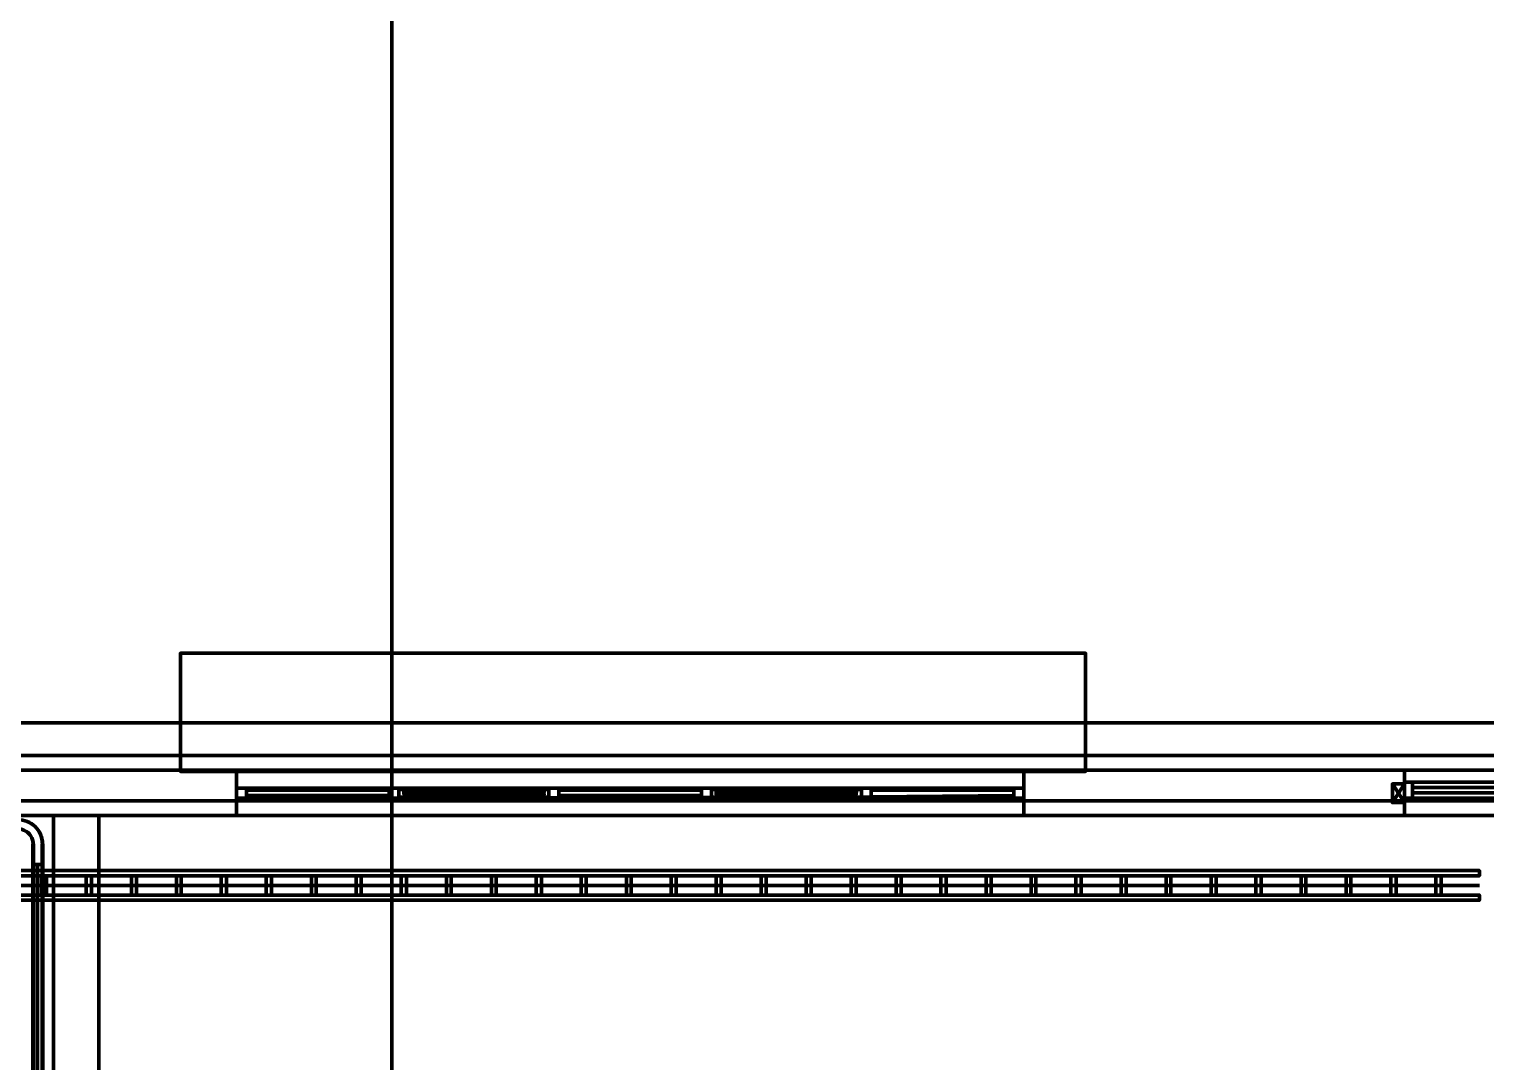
# Model space of a CAD drawing. Extents: x 0 to 1153, y 0 to 816.
# Drawn here: x 386.17 to 434.04, y 623.51 to 657.45 of the extents above; entities that cross this region are included whole.
import ezdxf

# ---------------------------------------------------------------- set-up
doc = ezdxf.new("R2010")
doc.units = 0
doc.header["$MEASUREMENT"] = 0
doc.layers.add('Arch', color=7, linetype='Continuous')
doc.layers.add('Hatch', color=7, linetype='Continuous')

msp = doc.modelspace()

# ---------------------------------------------------------------- linework, layer by layer
at = {"layer": 'Arch', "color": 11, "linetype": 'Continuous', "lineweight": 211}
for p, q in [((398.092, 361.77), (398.092, 717.391)), ((917.988, 634.651), (110.871, 634.651)), ((441.071, 633.095), (431.366, 633.095)), ((431.631, 632.174), (431.631, 632.703)), ((431.631, 632.523), (440.806, 632.523)), ((430.974, 632.026), (431.366, 632.026)), ((440.806, 632.354), (431.631, 632.354))]:
    msp.add_line(p, q, dxfattribs=at)
for points in [[(391.139, 636.937), (420.889, 636.937), (420.889, 633.053), (391.139, 633.053), (420.889, 633.053), (420.889, 636.937), (391.139, 636.937), (391.139, 633.053)], [(233.669, 633.095), (461.116, 633.095), (233.669, 633.095), (232.177, 633.095)], [(392.98, 631.603), (392.98, 633.095), (418.857, 633.095), (392.98, 633.095), (392.98, 631.603), (418.857, 631.603)], [(441.071, 631.603), (441.071, 633.095), (441.071, 631.603), (431.366, 631.603), (431.366, 633.095), (431.366, 631.603), (431.366, 633.095), (441.071, 633.095), (441.071, 631.603), (431.366, 631.603)], [(392.98, 632.502), (418.857, 632.502), (392.98, 632.502), (392.98, 632.174), (418.857, 632.174), (418.857, 632.502), (418.857, 632.174), (392.98, 632.174)], [(413.84, 632.502), (413.523, 632.502), (413.523, 632.502), (413.523, 632.174), (413.84, 632.174), (413.84, 632.174), (413.84, 632.502), (413.84, 632.502), (413.84, 632.174), (413.523, 632.174), (413.523, 632.46), (413.523, 632.206), (408.591, 632.206), (408.591, 632.46), (413.523, 632.46), (413.523, 632.206), (408.591, 632.206), (408.591, 632.46), (413.523, 632.502), (413.84, 632.492), (413.84, 632.217), (413.84, 632.439), (418.529, 632.439), (418.529, 632.502), (393.308, 632.502), (393.308, 632.217), (393.308, 632.439), (397.997, 632.439), (397.997, 632.492), (397.997, 632.217), (397.997, 632.439), (397.997, 632.492), (397.997, 632.217), (397.997, 632.439), (393.308, 632.439), (393.308, 632.492), (393.308, 632.217), (393.308, 632.439), (393.308, 632.492), (393.308, 632.217), (393.308, 632.439), (397.997, 632.439), (397.997, 632.492), (397.997, 632.217), (397.997, 632.439), (397.997, 632.492), (397.997, 632.217), (397.997, 632.439), (393.308, 632.439), (393.308, 632.492), (393.308, 632.217), (393.308, 632.439), (393.308, 632.492), (393.308, 632.217), (393.308, 632.439), (397.997, 632.439), (397.997, 632.492), (397.997, 632.217), (397.997, 632.439), (397.997, 632.492), (397.997, 632.217), (397.997, 632.439), (393.308, 632.439), (393.308, 632.492), (393.308, 632.217), (393.308, 632.439), (393.308, 632.492), (393.308, 632.217), (393.308, 632.439), (397.997, 632.439), (397.997, 632.492), (397.997, 632.217), (397.997, 632.439), (397.997, 632.492), (397.997, 632.217), (397.997, 632.439), (393.308, 632.439), (393.308, 632.492), (393.308, 632.217), (393.308, 632.439), (393.308, 632.492), (393.308, 632.217), (393.308, 632.439), (397.997, 632.439), (397.997, 632.492), (397.997, 632.217), (397.997, 632.439), (397.997, 632.492), (397.997, 632.217), (397.997, 632.439), (393.308, 632.439), (393.308, 632.492), (393.308, 632.217), (393.308, 632.439), (393.308, 632.492), (393.308, 632.217), (393.308, 632.439), (397.997, 632.439), (397.997, 632.492), (397.997, 632.217), (397.997, 632.439), (397.997, 632.492), (397.997, 632.217), (397.997, 632.439), (393.308, 632.439), (393.308, 632.492), (393.308, 632.217), (393.308, 632.439), (393.308, 632.492), (393.308, 632.217), (393.308, 632.439), (397.997, 632.439), (397.997, 632.492), (397.997, 632.217), (397.997, 632.439), (397.997, 632.492), (397.997, 632.217), (397.997, 632.439), (393.308, 632.439), (393.308, 632.492), (393.308, 632.217), (393.308, 632.439), (393.308, 632.492), (393.308, 632.217), (393.308, 632.439), (397.997, 632.439), (397.997, 632.492), (397.997, 632.217), (397.997, 632.439), (397.997, 632.492), (397.997, 632.217), (397.997, 632.439), (393.308, 632.439), (393.308, 632.492), (393.308, 632.217), (393.308, 632.439), (393.308, 632.492), (393.308, 632.217), (393.308, 632.439), (397.997, 632.439), (397.997, 632.492), (397.997, 632.217), (397.997, 632.439), (397.997, 632.492), (397.997, 632.217), (397.997, 632.439), (393.308, 632.439), (393.308, 632.492), (393.308, 632.217), (393.308, 632.439), (393.308, 632.492), (393.308, 632.217), (393.308, 632.439), (397.997, 632.439), (397.997, 632.492), (397.997, 632.217), (397.997, 632.439), (397.997, 632.492), (397.997, 632.217), (397.997, 632.439), (393.308, 632.439), (393.308, 632.492), (393.308, 632.217), (393.308, 632.439), (393.308, 632.492), (393.308, 632.217), (393.308, 632.439), (397.997, 632.439), (397.997, 632.492), (397.997, 632.217), (397.997, 632.439), (397.997, 632.492), (397.997, 632.217), (397.997, 632.439), (393.308, 632.439), (393.308, 632.492), (393.308, 632.217), (393.308, 632.439), (393.308, 632.492), (393.308, 632.217), (393.308, 632.439), (397.997, 632.439), (397.997, 632.492), (397.997, 632.217), (397.997, 632.439), (397.997, 632.492), (397.997, 632.217), (397.997, 632.439), (393.308, 632.439), (393.308, 632.492), (393.308, 632.217), (393.308, 632.439), (393.308, 632.492), (393.308, 632.217), (393.308, 632.439), (397.997, 632.439), (397.997, 632.492), (397.997, 632.217), (397.997, 632.439), (397.997, 632.492), (397.997, 632.217), (397.997, 632.439), (393.308, 632.439), (393.308, 632.492), (393.308, 632.217), (393.308, 632.439), (393.308, 632.492), (393.308, 632.217), (393.308, 632.439), (397.997, 632.439), (397.997, 632.492), (397.997, 632.217), (397.997, 632.439), (397.997, 632.492), (397.997, 632.217), (397.997, 632.439), (393.308, 632.439), (393.308, 632.492), (393.308, 632.217), (393.308, 632.439), (393.308, 632.492), (397.997, 632.492), (393.308, 632.492), (397.997, 632.492), (393.308, 632.492), (397.997, 632.492), (393.308, 632.492), (397.997, 632.492), (393.308, 632.492), (397.997, 632.492), (393.308, 632.492), (397.997, 632.492), (393.308, 632.492), (397.997, 632.492), (393.308, 632.492), (397.997, 632.492), (393.308, 632.492), (397.997, 632.492), (393.308, 632.492), (397.997, 632.492), (393.308, 632.492), (397.997, 632.492), (393.308, 632.492), (397.997, 632.492), (393.308, 632.492), (397.997, 632.492), (393.308, 632.492), (397.997, 632.492), (393.308, 632.492), (393.308, 632.217), (397.997, 632.259), (393.308, 632.217), (397.997, 632.259), (393.308, 632.217), (397.997, 632.259), (393.308, 632.217), (397.997, 632.259), (393.308, 632.217), (397.997, 632.259), (393.308, 632.217), (397.997, 632.259), (393.308, 632.217), (397.997, 632.259), (393.308, 632.217), (397.997, 632.259), (393.308, 632.217), (397.997, 632.259), (393.308, 632.217), (397.997, 632.259), (393.308, 632.217), (397.997, 632.259), (393.308, 632.217), (397.997, 632.259), (393.308, 632.217), (397.997, 632.259), (393.308, 632.217), (397.997, 632.259), (393.308, 632.217), (397.997, 632.259), (393.308, 632.217), (397.997, 632.259), (393.308, 632.217), (397.997, 632.259), (393.308, 632.217), (397.997, 632.259), (393.308, 632.217), (397.997, 632.259), (393.308, 632.217), (397.997, 632.259), (393.308, 632.217), (397.997, 632.259), (393.308, 632.217), (397.997, 632.259), (393.308, 632.217), (397.997, 632.259), (393.308, 632.217), (397.997, 632.259), (393.308, 632.217), (397.997, 632.259), (393.308, 632.217), (397.997, 632.259), (393.308, 632.217), (397.997, 632.259), (393.308, 632.259), (397.997, 632.217), (393.308, 632.174), (418.529, 632.217), (418.529, 632.492), (418.529, 632.439), (413.84, 632.439), (413.84, 632.492), (413.84, 632.217), (413.84, 632.439), (413.84, 632.492), (413.84, 632.217), (413.84, 632.439), (418.529, 632.439), (418.529, 632.217), (418.529, 632.492), (418.529, 632.439), (418.529, 632.217), (418.529, 632.492), (418.529, 632.439), (413.84, 632.439), (413.84, 632.492), (413.84, 632.217), (413.84, 632.439), (413.84, 632.492), (413.84, 632.217), (413.84, 632.439), (418.529, 632.439), (418.529, 632.217), (418.529, 632.492), (418.529, 632.439), (418.529, 632.217), (418.529, 632.492), (418.529, 632.439), (413.84, 632.439), (413.84, 632.492), (413.84, 632.217), (413.84, 632.439), (413.84, 632.492), (413.84, 632.217), (413.84, 632.439), (418.529, 632.439), (418.529, 632.217), (418.529, 632.492), (418.529, 632.439), (418.529, 632.217), (418.529, 632.492), (418.529, 632.439), (413.84, 632.439), (413.84, 632.492), (413.84, 632.217), (413.84, 632.439), (413.84, 632.492), (413.84, 632.217), (413.84, 632.439), (418.529, 632.439), (418.529, 632.217), (418.529, 632.492), (418.529, 632.439), (418.529, 632.217), (418.529, 632.492), (418.529, 632.439), (413.84, 632.439), (413.84, 632.492), (413.84, 632.217), (413.84, 632.439), (413.84, 632.492), (413.84, 632.217), (413.84, 632.439), (418.529, 632.439), (418.529, 632.217), (418.529, 632.492), (418.529, 632.439), (418.529, 632.217), (418.529, 632.492), (418.529, 632.439), (413.84, 632.439), (413.84, 632.492), (413.84, 632.217), (413.84, 632.439), (413.84, 632.492), (413.84, 632.217), (413.84, 632.439), (418.529, 632.439), (418.529, 632.217), (418.529, 632.492), (418.529, 632.439), (418.529, 632.217), (418.529, 632.492), (418.529, 632.439), (413.84, 632.439), (413.84, 632.492), (413.84, 632.217), (413.84, 632.439), (413.84, 632.492), (413.84, 632.217), (413.84, 632.439), (418.529, 632.439), (418.529, 632.217), (418.529, 632.492), (418.529, 632.439), (418.529, 632.217), (418.529, 632.492), (418.529, 632.439), (413.84, 632.439), (413.84, 632.492), (413.84, 632.217), (413.84, 632.439), (413.84, 632.492), (413.84, 632.217), (413.84, 632.439), (418.529, 632.439), (418.529, 632.217), (418.529, 632.492), (418.529, 632.439), (418.529, 632.217), (418.529, 632.492), (418.529, 632.439), (413.84, 632.439), (413.84, 632.492), (413.84, 632.217), (413.84, 632.439), (413.84, 632.492), (413.84, 632.217), (413.84, 632.439), (418.529, 632.439), (418.529, 632.217), (418.529, 632.492), (418.529, 632.439), (418.529, 632.217), (418.529, 632.492), (418.529, 632.439), (413.84, 632.439), (413.84, 632.492), (413.84, 632.217), (413.84, 632.439), (413.84, 632.492), (413.84, 632.217), (413.84, 632.439), (418.529, 632.439), (418.529, 632.217), (418.529, 632.492), (418.529, 632.439), (418.529, 632.217), (418.529, 632.492), (418.529, 632.439), (413.84, 632.439), (413.84, 632.492), (413.84, 632.217), (413.84, 632.439), (413.84, 632.492), (413.84, 632.217), (413.84, 632.439), (418.529, 632.439), (418.529, 632.217), (418.529, 632.492), (418.529, 632.439), (418.529, 632.217), (418.529, 632.492), (418.529, 632.439), (413.84, 632.439), (413.84, 632.492), (413.84, 632.217), (413.84, 632.439), (413.84, 632.492), (413.84, 632.217), (413.84, 632.439), (418.529, 632.439), (418.529, 632.217), (418.529, 632.492), (418.529, 632.439), (418.529, 632.217), (418.529, 632.492), (418.529, 632.439), (413.84, 632.439), (413.84, 632.492), (413.84, 632.217), (413.84, 632.439), (413.84, 632.492), (413.84, 632.217), (413.84, 632.439), (418.529, 632.439), (418.529, 632.217), (418.529, 632.492), (418.529, 632.439), (418.529, 632.217), (418.529, 632.492), (418.529, 632.439), (418.529, 632.217), (418.529, 632.502), (418.529, 632.217), (418.529, 632.439), (413.84, 632.439), (413.84, 632.492), (413.84, 632.217), (418.529, 632.259), (413.84, 632.217), (418.529, 632.259), (413.84, 632.217), (418.529, 632.259), (413.84, 632.217), (418.529, 632.259), (413.84, 632.217), (418.529, 632.259), (413.84, 632.217), (418.529, 632.259), (413.84, 632.217), (418.529, 632.259), (413.84, 632.217), (418.529, 632.259), (413.84, 632.217), (418.529, 632.259), (413.84, 632.217), (418.529, 632.259), (413.84, 632.217), (418.529, 632.259), (413.84, 632.217), (418.529, 632.259), (413.84, 632.217), (418.529, 632.259), (413.84, 632.217), (418.529, 632.259), (413.84, 632.217), (418.529, 632.259), (413.84, 632.217), (418.529, 632.259), (413.84, 632.217), (418.529, 632.259), (413.84, 632.217), (418.529, 632.259), (413.84, 632.217), (418.529, 632.259), (413.84, 632.217), (418.529, 632.259), (413.84, 632.217), (418.529, 632.259), (413.84, 632.217), (418.529, 632.259), (413.84, 632.217), (418.529, 632.259), (413.84, 632.217), (418.529, 632.259), (413.84, 632.217), (418.529, 632.259), (413.84, 632.217), (418.529, 632.259), (413.84, 632.217), (418.529, 632.259), (413.84, 632.217), (418.529, 632.259), (413.84, 632.217), (413.84, 632.439), (413.84, 632.492), (418.529, 632.492), (413.84, 632.492), (418.529, 632.492), (413.84, 632.492), (418.529, 632.492), (413.84, 632.492), (418.529, 632.492), (413.84, 632.492), (418.529, 632.492), (413.84, 632.492), (418.529, 632.492), (413.84, 632.492), (418.529, 632.492), (413.84, 632.492), (418.529, 632.492), (413.84, 632.492), (418.529, 632.492), (413.84, 632.492), (418.529, 632.492), (413.84, 632.492), (418.529, 632.492), (413.84, 632.492), (418.529, 632.492), (413.84, 632.492), (418.529, 632.492), (413.84, 632.492), (418.529, 632.492)], [(393.308, 632.502), (393.308, 632.174), (418.529, 632.174), (418.529, 632.502)], [(397.997, 632.174), (397.997, 632.502), (398.325, 632.502), (398.325, 632.502), (398.325, 632.174), (397.997, 632.174), (397.997, 632.174), (397.997, 632.502), (398.325, 632.502), (398.325, 632.174)], [(403.574, 632.502), (403.246, 632.502), (403.246, 632.502), (403.246, 632.174), (403.574, 632.174), (403.574, 632.174), (403.574, 632.502), (403.574, 632.502), (403.574, 632.174), (403.246, 632.174), (403.246, 632.46), (398.325, 632.46), (398.325, 632.206), (398.325, 632.46), (403.246, 632.46), (403.246, 632.206), (398.325, 632.206), (403.246, 632.206), (403.246, 632.502), (403.574, 632.492), (403.574, 632.217), (403.574, 632.439), (408.263, 632.439), (408.263, 632.492), (408.263, 632.217), (408.263, 632.439), (408.263, 632.492), (408.263, 632.217), (403.574, 632.217), (403.574, 632.439), (403.574, 632.492), (403.574, 632.217), (408.263, 632.217), (408.263, 632.439), (403.574, 632.439), (403.574, 632.492), (403.574, 632.217), (403.574, 632.439), (408.263, 632.439), (408.263, 632.492), (408.263, 632.217), (408.263, 632.439), (408.263, 632.492), (408.263, 632.217), (403.574, 632.217), (403.574, 632.439), (403.574, 632.492), (403.574, 632.217), (408.263, 632.217), (408.263, 632.439), (403.574, 632.439), (403.574, 632.492), (403.574, 632.217), (403.574, 632.439), (408.263, 632.439), (408.263, 632.492), (408.263, 632.217), (408.263, 632.439), (408.263, 632.492), (408.263, 632.217), (403.574, 632.217), (403.574, 632.439), (403.574, 632.492), (403.574, 632.217), (408.263, 632.217), (408.263, 632.439), (403.574, 632.439), (403.574, 632.492), (403.574, 632.217), (403.574, 632.439), (408.263, 632.439), (408.263, 632.492), (408.263, 632.217), (408.263, 632.439), (408.263, 632.492), (408.263, 632.217), (403.574, 632.217), (403.574, 632.439), (403.574, 632.492), (403.574, 632.217), (408.263, 632.217), (408.263, 632.439), (403.574, 632.439), (403.574, 632.492), (403.574, 632.217), (403.574, 632.439), (408.263, 632.439), (408.263, 632.492), (408.263, 632.217), (408.263, 632.439), (408.263, 632.492), (408.263, 632.217), (403.574, 632.217), (403.574, 632.439), (403.574, 632.492), (403.574, 632.217), (408.263, 632.217), (408.263, 632.439), (403.574, 632.439), (403.574, 632.492), (403.574, 632.217), (403.574, 632.439), (408.263, 632.439), (408.263, 632.492), (408.263, 632.217), (408.263, 632.439), (408.263, 632.492), (408.263, 632.217), (403.574, 632.217), (403.574, 632.439), (403.574, 632.492), (403.574, 632.217), (408.263, 632.217), (408.263, 632.439), (403.574, 632.439), (403.574, 632.492), (403.574, 632.217), (403.574, 632.439), (408.263, 632.439), (408.263, 632.492), (408.263, 632.217), (408.263, 632.439), (408.263, 632.492), (408.263, 632.217), (403.574, 632.217), (403.574, 632.439), (403.574, 632.492), (403.574, 632.217), (408.263, 632.217), (408.263, 632.439), (403.574, 632.439), (403.574, 632.492), (403.574, 632.217), (403.574, 632.439), (408.263, 632.439), (408.263, 632.492), (408.263, 632.217), (408.263, 632.439), (408.263, 632.492), (408.263, 632.217), (403.574, 632.217), (403.574, 632.439), (403.574, 632.492), (403.574, 632.217), (408.263, 632.217), (408.263, 632.439), (403.574, 632.439), (403.574, 632.492), (403.574, 632.217), (403.574, 632.439), (408.263, 632.439), (408.263, 632.492), (408.263, 632.217), (408.263, 632.439), (408.263, 632.492), (408.263, 632.217), (403.574, 632.217), (403.574, 632.439), (403.574, 632.492), (403.574, 632.217), (408.263, 632.217), (408.263, 632.439), (403.574, 632.439), (403.574, 632.492), (403.574, 632.217), (403.574, 632.439), (408.263, 632.439), (408.263, 632.492), (408.263, 632.217), (408.263, 632.439), (408.263, 632.492), (408.263, 632.217), (403.574, 632.217), (403.574, 632.439), (403.574, 632.492), (403.574, 632.217), (408.263, 632.217), (408.263, 632.439), (403.574, 632.439), (403.574, 632.492), (403.574, 632.217), (403.574, 632.439), (408.263, 632.439), (408.263, 632.492), (408.263, 632.217), (408.263, 632.439), (408.263, 632.492), (408.263, 632.217), (403.574, 632.217), (403.574, 632.439), (403.574, 632.492), (403.574, 632.217), (408.263, 632.217), (408.263, 632.439), (403.574, 632.439), (403.574, 632.492), (403.574, 632.217), (403.574, 632.439), (408.263, 632.439), (408.263, 632.492), (408.263, 632.217), (408.263, 632.439), (408.263, 632.492), (408.263, 632.217), (403.574, 632.217), (403.574, 632.439), (403.574, 632.492), (403.574, 632.217), (408.263, 632.217), (408.263, 632.439), (403.574, 632.439), (403.574, 632.492), (403.574, 632.217), (403.574, 632.439), (408.263, 632.439), (408.263, 632.492), (408.263, 632.217), (408.263, 632.439), (408.263, 632.492), (408.263, 632.217), (403.574, 632.217), (403.574, 632.439), (403.574, 632.492), (403.574, 632.217), (408.263, 632.217), (408.263, 632.439), (403.574, 632.439), (403.574, 632.492), (403.574, 632.217), (403.574, 632.439), (408.263, 632.439), (408.263, 632.492), (408.263, 632.217), (408.263, 632.439), (408.263, 632.492), (408.263, 632.217), (403.574, 632.217), (403.574, 632.439), (403.574, 632.492), (403.574, 632.217), (408.263, 632.259), (403.574, 632.259), (408.263, 632.259), (403.574, 632.259), (408.263, 632.259), (403.574, 632.259), (408.263, 632.259), (403.574, 632.259), (408.263, 632.259), (403.574, 632.259), (408.263, 632.259), (403.574, 632.259), (408.263, 632.259), (403.574, 632.259), (408.263, 632.259), (403.574, 632.259), (408.263, 632.259), (403.574, 632.259), (408.263, 632.259), (403.574, 632.259), (408.263, 632.259), (403.574, 632.259), (408.263, 632.259), (403.574, 632.259), (408.263, 632.259), (403.574, 632.259), (408.263, 632.259), (403.574, 632.259), (408.263, 632.217), (408.263, 632.439), (403.574, 632.439), (403.574, 632.492), (408.263, 632.492), (403.574, 632.492), (408.263, 632.492), (403.574, 632.492), (408.263, 632.492), (403.574, 632.492), (408.263, 632.492), (403.574, 632.492), (408.263, 632.492), (403.574, 632.492), (408.263, 632.492), (403.574, 632.492), (408.263, 632.492), (403.574, 632.492), (408.263, 632.492), (403.574, 632.492), (408.263, 632.492), (403.574, 632.492), (408.263, 632.492), (403.574, 632.492), (408.263, 632.492), (403.574, 632.492), (408.263, 632.492), (403.574, 632.492), (408.263, 632.492), (403.574, 632.492), (408.263, 632.492)], [(402.992, 632.46), (398.579, 632.46), (398.579, 632.375), (402.992, 632.375), (402.992, 632.46), (402.992, 632.375), (398.579, 632.375), (398.579, 632.46)], [(408.263, 632.174), (408.263, 632.502), (408.591, 632.502), (408.591, 632.502), (408.591, 632.174), (408.263, 632.174), (408.263, 632.174), (408.263, 632.502), (408.591, 632.502), (408.591, 632.174)], [(413.258, 632.46), (408.845, 632.46), (413.258, 632.46), (413.258, 632.375), (408.845, 632.375), (408.845, 632.46), (408.845, 632.375), (413.258, 632.375)], [(441.071, 632.703), (431.366, 632.703), (431.366, 632.174), (441.071, 632.174)], [(403.087, 632.375), (398.484, 632.375), (398.484, 632.375), (398.484, 632.301), (403.087, 632.301), (403.087, 632.301), (403.087, 632.375), (403.087, 632.375), (403.087, 632.301), (398.484, 632.301), (398.484, 632.375), (403.087, 632.375), (398.484, 632.375), (398.484, 632.301), (403.087, 632.301), (403.087, 632.375), (403.087, 632.301), (398.484, 632.301), (398.484, 632.375)], [(398.579, 632.206), (402.992, 632.206), (398.579, 632.206), (398.579, 632.301), (402.992, 632.301), (402.992, 632.206), (402.992, 632.301), (398.579, 632.301)], [(413.353, 632.375), (408.749, 632.375), (408.749, 632.375), (408.749, 632.301), (413.353, 632.301), (413.353, 632.375), (413.353, 632.375), (413.353, 632.301), (408.749, 632.301), (408.749, 632.375), (413.353, 632.375), (408.749, 632.375), (413.353, 632.375), (413.353, 632.301), (408.749, 632.301), (408.749, 632.375), (408.749, 632.301), (413.353, 632.301)], [(413.258, 632.301), (408.845, 632.301), (413.258, 632.301), (413.258, 632.206), (408.845, 632.206), (408.845, 632.301), (408.845, 632.206), (413.258, 632.206)], [(233.669, 631.603), (461.116, 631.603), (233.669, 631.603), (233.669, 579.744)], [(386.969, 631.603), (386.969, 578.961), (386.969, 631.603), (388.461, 631.603), (388.461, 578.961), (388.461, 631.603)]]:
    msp.add_lwpolyline(points, close=True, dxfattribs=at)
for points in [[(232.177, 578.961), (461.116, 578.961), (462.608, 578.961), (494.834, 578.961), (462.608, 578.961), (462.608, 632.09), (462.608, 633.571), (231.436, 633.571), (462.608, 633.571), (462.608, 632.09), (462.608, 578.961), (462.608, 633.095), (462.608, 578.961), (461.116, 578.961), (461.116, 632.09), (232.918, 632.09), (461.116, 632.09), (461.116, 578.961), (461.116, 631.603), (461.116, 578.961), (233.669, 578.961), (233.669, 579.744), (233.669, 578.961), (232.177, 578.961)], [(418.857, 631.603), (418.857, 633.095), (418.857, 631.603)], [(431.366, 632.968), (431.366, 633.095), (441.071, 633.106), (441.071, 632.968)], [(430.974, 632.64), (431.366, 632.026), (431.366, 632.64), (430.974, 632.64), (430.974, 632.026), (431.366, 632.64)]]:
    msp.add_lwpolyline(points, dxfattribs=at)
for p in [(397.997, 632.502), (398.325, 632.502), (403.246, 632.502), (403.574, 632.502), (408.263, 632.502), (408.591, 632.502), (413.523, 632.502), (413.84, 632.502), (397.997, 632.174), (398.484, 632.375), (403.087, 632.375), (403.087, 632.301), (403.574, 632.174), (408.263, 632.174), (408.749, 632.375), (408.749, 632.301), (413.353, 632.375), (413.84, 632.174)]:
    msp.add_point(p, dxfattribs=at)
at = {"layer": 'Hatch', "color": 5, "linetype": 'Continuous', "lineweight": 211}
msp.add_line((345.26, 629.306), (433.832, 629.306), dxfattribs=at)
for points in [[(385.805, 631.465), (385.128, 631.486), (385.8, 631.465, -0.414226), (386.609, 630.677, 0.414197), (385.805, 631.465), (385.128, 631.486), (385.8, 631.465, -0.414226), (386.609, 630.677, 0.414197), (385.805, 631.465), (385.128, 631.486), (385.8, 631.465, -0.414226), (386.609, 630.677, 0.414197), (385.805, 631.465), (385.128, 631.486), (385.8, 631.465, -0.414226), (386.609, 630.677, 0.414197)], [(385.805, 631.158), (385.128, 631.179), (385.8, 631.158, -0.414245), (386.302, 630.677, 0.414196), (385.805, 631.158), (385.128, 631.179), (385.8, 631.158, -0.414245), (386.302, 630.677, 0.414196), (385.805, 631.158), (385.128, 631.179), (385.8, 631.158, -0.414245), (386.302, 630.677, 0.414196), (385.805, 631.158), (385.128, 631.179), (385.8, 631.158, -0.414245), (386.302, 630.677, 0.414196)]]:
    msp.add_lwpolyline(points, format="xyb", close=True, dxfattribs=at)
for points in [[(386.313, 604.679), (386.313, 629.994), (386.292, 604.679), (386.292, 629.994), (386.599, 629.994), (386.599, 630.671), (386.62, 629.994), (386.62, 630.671), (386.62, 629.994), (386.292, 629.994), (386.292, 630.671), (386.313, 629.994), (386.313, 630.671), (386.292, 629.994), (386.62, 629.994), (386.292, 629.994), (386.292, 604.679)], [(345.26, 629.793), (433.832, 629.793), (433.832, 629.624), (433.832, 629.793), (345.26, 629.793)], [(345.26, 629.624), (433.832, 629.624), (345.26, 629.624)], [(386.45, 618.236), (386.45, 629.994), (386.45, 604.679)], [(386.62, 604.679), (386.62, 629.994), (386.599, 604.679), (386.599, 629.994), (386.62, 604.711)], [(386.736, 628.989), (386.736, 629.624), (386.736, 628.989)], [(388.218, 628.989), (388.218, 629.624), (388.218, 628.989)], [(389.699, 628.989), (389.699, 629.624), (389.699, 628.989)], [(391.171, 628.989), (391.171, 629.624), (391.171, 628.989)], [(392.652, 628.989), (392.652, 629.624), (392.652, 628.989)], [(394.134, 628.989), (394.134, 629.624), (394.134, 628.989)], [(395.605, 628.989), (395.605, 629.624), (395.605, 628.989)], [(397.087, 628.989), (397.087, 629.624), (397.087, 628.989)], [(398.568, 628.989), (398.568, 629.624), (398.568, 628.989)], [(400.039, 628.989), (400.039, 629.624), (400.039, 628.989)], [(401.521, 628.989), (401.521, 629.624), (401.521, 628.989)], [(403.003, 628.989), (403.003, 629.624), (403.003, 628.989)], [(404.474, 628.989), (404.474, 629.624), (404.474, 628.989)], [(405.956, 628.989), (405.956, 629.624), (405.956, 628.989)], [(407.437, 628.989), (407.437, 629.624), (407.437, 628.989)], [(408.908, 628.989), (408.908, 629.624), (408.908, 628.989)], [(410.39, 628.989), (410.39, 629.624), (410.39, 628.989)], [(411.872, 628.989), (411.872, 629.624), (411.872, 628.989)], [(413.353, 628.989), (413.353, 629.624), (413.353, 628.989)], [(414.824, 628.989), (414.824, 629.624), (414.824, 628.989)], [(416.306, 628.989), (416.306, 629.624), (416.306, 628.989)], [(417.788, 628.989), (417.788, 629.624), (417.788, 628.989)], [(419.259, 628.989), (419.259, 629.624), (419.259, 628.989)], [(420.74, 628.989), (420.74, 629.624), (420.74, 628.989)], [(422.222, 628.989), (422.222, 629.624), (422.222, 628.989)], [(423.693, 628.989), (423.693, 629.624), (423.693, 628.989)], [(425.175, 628.989), (425.175, 629.624), (425.175, 628.989)], [(426.656, 628.989), (426.656, 629.624), (426.656, 628.989)], [(428.128, 628.989), (428.128, 629.624), (428.128, 628.989)], [(429.609, 628.989), (429.609, 629.624), (429.609, 628.989)], [(431.091, 628.989), (431.091, 629.624), (431.091, 628.989)], [(432.573, 628.989), (432.573, 629.624), (432.573, 628.989)], [(345.26, 628.819), (433.832, 628.819), (433.832, 628.989), (433.832, 628.819), (345.26, 628.819)], [(345.26, 628.989), (433.832, 628.989), (345.26, 628.989)]]:
    msp.add_lwpolyline(points, dxfattribs=at)
for points in [[(386.599, 629.994), (386.599, 630.671), (386.62, 629.994), (386.62, 630.671), (386.62, 629.994), (386.313, 629.994), (386.313, 618.236), (386.292, 629.994), (386.292, 618.236), (386.292, 629.994), (386.62, 629.994), (386.62, 618.236), (386.599, 629.994), (386.62, 618.236), (386.292, 618.236), (386.599, 618.236), (386.62, 629.994), (386.292, 629.994)], [(386.292, 630.671), (386.292, 629.994), (386.313, 630.671), (386.313, 629.994)], [(386.577, 628.989), (386.577, 629.624), (386.736, 629.624), (386.577, 629.624), (386.577, 628.989), (386.736, 628.989)], [(388.049, 628.989), (388.049, 629.624), (388.218, 629.624), (388.049, 629.624), (388.049, 628.989), (388.218, 628.989)], [(389.53, 628.989), (389.53, 629.624), (389.699, 629.624), (389.53, 629.624), (389.53, 628.989), (389.699, 628.989)], [(391.012, 628.989), (391.012, 629.624), (391.171, 629.624), (391.012, 629.624), (391.012, 628.989), (391.171, 628.989)], [(392.483, 628.989), (392.483, 629.624), (392.652, 629.624), (392.483, 629.624), (392.483, 628.989), (392.652, 628.989)], [(393.965, 628.989), (393.965, 629.624), (394.134, 629.624), (393.965, 629.624), (393.965, 628.989), (394.134, 628.989)], [(395.446, 628.989), (395.446, 629.624), (395.605, 629.624), (395.446, 629.624), (395.446, 628.989), (395.605, 628.989)], [(396.917, 628.989), (396.917, 629.624), (397.087, 629.624), (396.917, 629.624), (396.917, 628.989), (397.087, 628.989)], [(398.399, 628.989), (398.399, 629.624), (398.568, 629.624), (398.399, 629.624), (398.399, 628.989), (398.568, 628.989)], [(399.881, 628.989), (399.881, 629.624), (400.039, 629.624), (399.881, 629.624), (399.881, 628.989), (400.039, 628.989)], [(401.362, 628.989), (401.362, 629.624), (401.521, 629.624), (401.362, 629.624), (401.362, 628.989), (401.521, 628.989)], [(402.833, 628.989), (402.833, 629.624), (403.003, 629.624), (402.833, 629.624), (402.833, 628.989), (403.003, 628.989)], [(404.315, 628.989), (404.315, 629.624), (404.474, 629.624), (404.315, 629.624), (404.315, 628.989), (404.474, 628.989)], [(405.797, 628.989), (405.797, 629.624), (405.956, 629.624), (405.797, 629.624), (405.797, 628.989), (405.956, 628.989)], [(407.268, 628.989), (407.268, 629.624), (407.437, 629.624), (407.268, 629.624), (407.268, 628.989), (407.437, 628.989)], [(408.749, 628.989), (408.749, 629.624), (408.908, 629.624), (408.749, 629.624), (408.749, 628.989), (408.908, 628.989)], [(410.231, 628.989), (410.231, 629.624), (410.39, 629.624), (410.231, 629.624), (410.231, 628.989), (410.39, 628.989)], [(411.702, 628.989), (411.702, 629.624), (411.872, 629.624), (411.702, 629.624), (411.702, 628.989), (411.872, 628.989)], [(413.184, 628.989), (413.184, 629.624), (413.353, 629.624), (413.184, 629.624), (413.184, 628.989), (413.353, 628.989)], [(414.666, 628.989), (414.666, 629.624), (414.824, 629.624), (414.666, 629.624), (414.666, 628.989), (414.824, 628.989)], [(416.137, 628.989), (416.137, 629.624), (416.306, 629.624), (416.137, 629.624), (416.137, 628.989), (416.306, 628.989)], [(417.618, 628.989), (417.618, 629.624), (417.788, 629.624), (417.618, 629.624), (417.618, 628.989), (417.788, 628.989)], [(419.1, 628.989), (419.1, 629.624), (419.259, 629.624), (419.1, 629.624), (419.1, 628.989), (419.259, 628.989)], [(420.571, 628.989), (420.571, 629.624), (420.74, 629.624), (420.571, 629.624), (420.571, 628.989), (420.74, 628.989)], [(422.053, 628.989), (422.053, 629.624), (422.222, 629.624), (422.053, 629.624), (422.053, 628.989), (422.222, 628.989)], [(423.534, 628.989), (423.534, 629.624), (423.693, 629.624), (423.534, 629.624), (423.534, 628.989), (423.693, 628.989)], [(425.016, 628.989), (425.016, 629.624), (425.175, 629.624), (425.016, 629.624), (425.016, 628.989), (425.175, 628.989)], [(426.487, 628.989), (426.487, 629.624), (426.656, 629.624), (426.487, 629.624), (426.487, 628.989), (426.656, 628.989)], [(427.969, 628.989), (427.969, 629.624), (428.128, 629.624), (427.969, 629.624), (427.969, 628.989), (428.128, 628.989)], [(429.451, 628.989), (429.451, 629.624), (429.609, 629.624), (429.451, 629.624), (429.451, 628.989), (429.609, 628.989)], [(430.922, 628.989), (430.922, 629.624), (431.091, 629.624), (430.922, 629.624), (430.922, 628.989), (431.091, 628.989)], [(432.403, 628.989), (432.403, 629.624), (432.573, 629.624), (432.403, 629.624), (432.403, 628.989), (432.573, 628.989)]]:
    msp.add_lwpolyline(points, close=True, dxfattribs=at)

doc.saveas('drawing.dxf')
